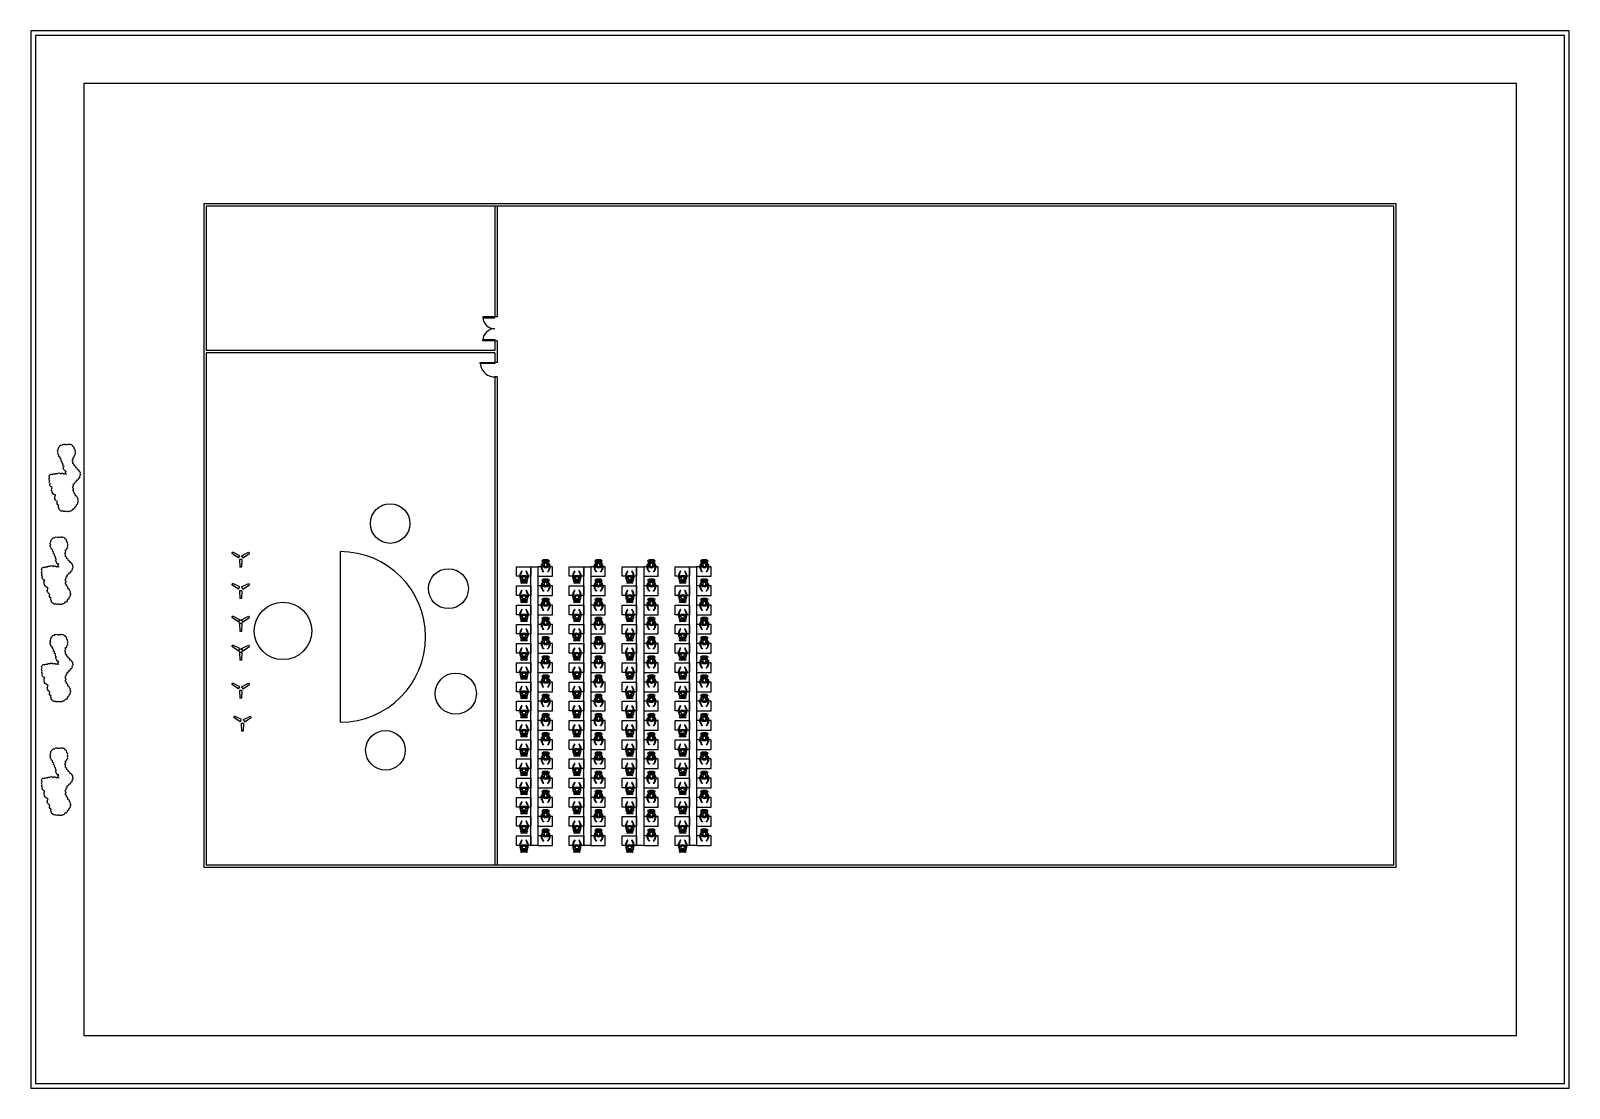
# Model space of a CAD drawing. Header units: feet. Extents: x -3 to 317, y 11 to 231.
import ezdxf

# ---------------------------------------------------------------- set-up
doc = ezdxf.new("R2010")
doc.units = ezdxf.units.FT
doc.header["$MEASUREMENT"] = 0
doc.layers.add('compound wall', color=240, linetype='Continuous')
doc.layers.add('landscape', color=102, linetype='Continuous')

# ---------------------------------------------------------------- blocks, each defined once
blk = doc.blocks.new('*U4')
for p, q in [((-0.8125, 0.25), (-0.8125, -0.25)), ((-0.8125, 0.25), (0.8125, 0.165)), ((-0.8125, 0), (-0.8125, 0)), ((0.8125, 0.165), (0.8125, -0.165)), ((-0.8125, -0.25), (0.8125, -0.165))]:
    blk.add_line(p, q)
blk = doc.blocks.new('*U5')
at = {"color": 0, "linetype": 'ByBlock', "lineweight": -2, "transparency": 16777216}
for p, rotation in [((160.42, 158.04), 120), ((160.42, 155.98), 240)]:
    blk.add_blockref('*U4', p, dxfattribs=dict(at, rotation=rotation))
blk.add_blockref('*U4', (162.2, 157.01), dxfattribs=at)
blk = doc.blocks.new('*U6')
for p, q in [((-0.8125, 0.25), (-0.8125, -0.25)), ((-0.8125, 0.25), (0.8125, 0.165)), ((-0.8125, 0), (-0.8125, 0)), ((0.8125, 0.165), (0.8125, -0.165)), ((-0.8125, -0.25), (0.8125, -0.165))]:
    blk.add_line(p, q)
blk = doc.blocks.new('*U8')
at = {"color": 0, "linetype": 'ByBlock', "lineweight": -2, "transparency": 16777216}
for p, rotation in [((160.42, 158.04), 120), ((160.42, 155.98), 240)]:
    blk.add_blockref('*U6', p, dxfattribs=dict(at, rotation=rotation))
blk.add_blockref('*U6', (162.2, 157.01), dxfattribs=at)
blk = doc.blocks.new('*U9')
for p, q in [((-0.8125, 0.25), (-0.8125, -0.25)), ((-0.8125, 0.25), (0.8125, 0.165)), ((-0.8125, 0), (-0.8125, 0)), ((0.8125, 0.165), (0.8125, -0.165)), ((-0.8125, -0.25), (0.8125, -0.165))]:
    blk.add_line(p, q)
blk = doc.blocks.new('*U11')
at = {"color": 0, "linetype": 'ByBlock', "lineweight": -2, "transparency": 16777216}
for p, rotation in [((160.42, 158.04), 120), ((160.42, 155.98), 240)]:
    blk.add_blockref('*U9', p, dxfattribs=dict(at, rotation=rotation))
blk.add_blockref('*U9', (162.2, 157.01), dxfattribs=at)
blk = doc.blocks.new('*U12')
for p, q in [((-0.8125, 0.25), (-0.8125, -0.25)), ((-0.8125, 0.25), (0.8125, 0.165)), ((-0.8125, 0), (-0.8125, 0)), ((0.8125, 0.165), (0.8125, -0.165)), ((-0.8125, -0.25), (0.8125, -0.165))]:
    blk.add_line(p, q)
blk = doc.blocks.new('*U14')
at = {"color": 0, "linetype": 'ByBlock', "lineweight": -2, "transparency": 16777216}
for p, rotation in [((160.42, 158.04), 120), ((160.42, 155.98), 240)]:
    blk.add_blockref('*U12', p, dxfattribs=dict(at, rotation=rotation))
blk.add_blockref('*U12', (162.2, 157.01), dxfattribs=at)
blk = doc.blocks.new('*U15')
for p, q in [((-0.8125, 0.25), (-0.8125, -0.25)), ((-0.8125, 0.25), (0.8125, 0.165)), ((-0.8125, 0), (-0.8125, 0)), ((0.8125, 0.165), (0.8125, -0.165)), ((-0.8125, -0.25), (0.8125, -0.165))]:
    blk.add_line(p, q)
blk = doc.blocks.new('*U17')
at = {"color": 0, "linetype": 'ByBlock', "lineweight": -2, "transparency": 16777216}
for p, rotation in [((160.42, 158.04), 120), ((160.42, 155.98), 240)]:
    blk.add_blockref('*U15', p, dxfattribs=dict(at, rotation=rotation))
blk.add_blockref('*U15', (162.2, 157.01), dxfattribs=at)
blk = doc.blocks.new('*U18')
for p, q in [((-0.8125, 0.25), (-0.8125, -0.25)), ((-0.8125, 0.25), (0.8125, 0.165)), ((-0.8125, 0), (-0.8125, 0)), ((0.8125, 0.165), (0.8125, -0.165)), ((-0.8125, -0.25), (0.8125, -0.165))]:
    blk.add_line(p, q)
blk = doc.blocks.new('*U20')
at = {"color": 0, "linetype": 'ByBlock', "lineweight": -2, "transparency": 16777216}
for p, rotation in [((160.42, 158.04), 120), ((160.42, 155.98), 240)]:
    blk.add_blockref('*U18', p, dxfattribs=dict(at, rotation=rotation))
blk.add_blockref('*U18', (162.2, 157.01), dxfattribs=at)
blk = doc.blocks.new('*U21')
blk.add_lwpolyline([(-1.5, 1.71), (1.5, 1.71), (1.5, -0.29), (-1.5, -0.29)], close=True)
for points in [[(-0.4, -1.27), (0.58, -1.27)], [(0.58, -1.71), (-0.4, -1.71)]]:
    blk.add_lwpolyline(points)
for centre, radius in [((0.09, -0.83), 0.75), ((0.09, -0.83), 0.625), ((0.09, -0.67), 0.331)]:
    blk.add_circle(centre, radius)
for centre, radius, start, end in [((0.31, -0.25), 1.13, 163.5025, 210.4339), ((1.09, -0.43), 1.93, 145.5645, 164.8489), ((0.62, -0.04), 1.23, 147.5948, 187.8661), ((-0.36, 0.65), 0.141, 100.1225, 175.6099), ((-0.46, 0.78), 0.161, 285.8289, 355.2126), ((-0.28, 0.65), 0.146, 104.6803, 152.4812), ((-0.38, 0.8), 0.0892, 253.0189, 334.44), ((-0.33, 0.07), 0.719, 89.0225, 94.344), ((0.56, 0.8), 0.0892, 205.56, 286.9811), ((0.64, 0.78), 0.161, 184.7874, 254.1711), ((0.51, 0.07), 0.719, 85.656, 90.9775), ((0.46, 0.65), 0.146, 27.5188, 75.3197), ((0.54, 0.65), 0.141, 4.3901, 79.8775), ((-0.44, -0.04), 1.23, 352.1339, 32.4052), ((-0.91, -0.43), 1.93, 15.1511, 34.4355), ((-0.13, -0.25), 1.13, 329.5661, 16.4975), ((-0.4, -1.49), 0.22, 90, 270), ((-0.94, -0.48), 0.441, 332.3675, 38.9916), ((0.58, -1.49), 0.22, 270, 90), ((1.12, -0.48), 0.441, 141.0084, 207.6325)]:
    blk.add_arc(centre, radius, start, end)
blk.add_ellipse((0.09, -0.82), major_axis=(0.75, 0), ratio=0.333333, start_param=2.015544, end_param=7.409234)
blk = doc.blocks.new('*U22')
at = {"color": 0, "linetype": 'ByBlock', "lineweight": -2, "transparency": 16777216}
for p in [(0, 56), (0, 52), (0, 48), (0, 44), (0, 40), (0, 36), (0, 32), (0, 28), (0, 24), (0, 20), (0, 16), (0, 12), (0, 8), (0, 4), (0, 0)]:
    blk.add_blockref('*U21', p, dxfattribs=at)
blk = doc.blocks.new('*U23')
blk.add_lwpolyline([(-1.5, 1.71), (1.5, 1.71), (1.5, -0.29), (-1.5, -0.29)], close=True)
for points in [[(-0.4, -1.27), (0.58, -1.27)], [(0.58, -1.71), (-0.4, -1.71)]]:
    blk.add_lwpolyline(points)
for centre, radius in [((0.09, -0.83), 0.75), ((0.09, -0.83), 0.625), ((0.09, -0.67), 0.331)]:
    blk.add_circle(centre, radius)
for centre, radius, start, end in [((0.31, -0.25), 1.13, 163.5025, 210.4339), ((1.09, -0.43), 1.93, 145.5645, 164.8489), ((0.62, -0.04), 1.23, 147.5948, 187.8661), ((-0.36, 0.65), 0.141, 100.1225, 175.6099), ((-0.46, 0.78), 0.161, 285.8289, 355.2126), ((-0.28, 0.65), 0.146, 104.6803, 152.4812), ((-0.38, 0.8), 0.0892, 253.0189, 334.44), ((-0.33, 0.07), 0.719, 89.0225, 94.344), ((0.56, 0.8), 0.0892, 205.56, 286.9811), ((0.64, 0.78), 0.161, 184.7874, 254.1711), ((0.51, 0.07), 0.719, 85.656, 90.9775), ((0.46, 0.65), 0.146, 27.5188, 75.3197), ((0.54, 0.65), 0.141, 4.3901, 79.8775), ((-0.44, -0.04), 1.23, 352.1339, 32.4052), ((-0.91, -0.43), 1.93, 15.1511, 34.4355), ((-0.13, -0.25), 1.13, 329.5661, 16.4975), ((-0.4, -1.49), 0.22, 90, 270), ((-0.94, -0.48), 0.441, 332.3675, 38.9916), ((0.58, -1.49), 0.22, 270, 90), ((1.12, -0.48), 0.441, 141.0084, 207.6325)]:
    blk.add_arc(centre, radius, start, end)
blk.add_ellipse((0.09, -0.82), major_axis=(0.75, 0), ratio=0.333333, start_param=2.015544, end_param=7.409234)
blk = doc.blocks.new('*U25')
at = {"color": 0, "linetype": 'ByBlock', "lineweight": -2, "transparency": 16777216}
for p in [(0, 56), (0, 52), (0, 48), (0, 44), (0, 40), (0, 36), (0, 32), (0, 28), (0, 24), (0, 20), (0, 16), (0, 12), (0, 8), (0, 4), (0, 0)]:
    blk.add_blockref('*U23', p, dxfattribs=at)
blk = doc.blocks.new('*U26')
blk.add_lwpolyline([(-1.5, 1.71), (1.5, 1.71), (1.5, -0.29), (-1.5, -0.29)], close=True)
for points in [[(-0.4, -1.27), (0.58, -1.27)], [(0.58, -1.71), (-0.4, -1.71)]]:
    blk.add_lwpolyline(points)
for centre, radius in [((0.09, -0.83), 0.75), ((0.09, -0.83), 0.625), ((0.09, -0.67), 0.331)]:
    blk.add_circle(centre, radius)
for centre, radius, start, end in [((0.31, -0.25), 1.13, 163.5025, 210.4339), ((1.09, -0.43), 1.93, 145.5645, 164.8489), ((0.62, -0.04), 1.23, 147.5948, 187.8661), ((-0.36, 0.65), 0.141, 100.1225, 175.6099), ((-0.46, 0.78), 0.161, 285.8289, 355.2126), ((-0.28, 0.65), 0.146, 104.6803, 152.4812), ((-0.38, 0.8), 0.0892, 253.0189, 334.44), ((-0.33, 0.07), 0.719, 89.0225, 94.344), ((0.56, 0.8), 0.0892, 205.56, 286.9811), ((0.64, 0.78), 0.161, 184.7874, 254.1711), ((0.51, 0.07), 0.719, 85.656, 90.9775), ((0.46, 0.65), 0.146, 27.5188, 75.3197), ((0.54, 0.65), 0.141, 4.3901, 79.8775), ((-0.44, -0.04), 1.23, 352.1339, 32.4052), ((-0.91, -0.43), 1.93, 15.1511, 34.4355), ((-0.13, -0.25), 1.13, 329.5661, 16.4975), ((-0.4, -1.49), 0.22, 90, 270), ((-0.94, -0.48), 0.441, 332.3675, 38.9916), ((0.58, -1.49), 0.22, 270, 90), ((1.12, -0.48), 0.441, 141.0084, 207.6325)]:
    blk.add_arc(centre, radius, start, end)
blk.add_ellipse((0.09, -0.82), major_axis=(0.75, 0), ratio=0.333333, start_param=2.015544, end_param=7.409234)
blk = doc.blocks.new('*U28')
at = {"color": 0, "linetype": 'ByBlock', "lineweight": -2, "transparency": 16777216}
for p in [(0, 56), (0, 52), (0, 48), (0, 44), (0, 40), (0, 36), (0, 32), (0, 28), (0, 24), (0, 20), (0, 16), (0, 12), (0, 8), (0, 4), (0, 0)]:
    blk.add_blockref('*U26', p, dxfattribs=at)
blk = doc.blocks.new('*U29')
blk.add_lwpolyline([(-1.5, 1.71), (1.5, 1.71), (1.5, -0.29), (-1.5, -0.29)], close=True)
for points in [[(-0.4, -1.27), (0.58, -1.27)], [(0.58, -1.71), (-0.4, -1.71)]]:
    blk.add_lwpolyline(points)
for centre, radius in [((0.09, -0.83), 0.75), ((0.09, -0.83), 0.625), ((0.09, -0.67), 0.331)]:
    blk.add_circle(centre, radius)
for centre, radius, start, end in [((0.31, -0.25), 1.13, 163.5025, 210.4339), ((1.09, -0.43), 1.93, 145.5645, 164.8489), ((0.62, -0.04), 1.23, 147.5948, 187.8661), ((-0.36, 0.65), 0.141, 100.1225, 175.6099), ((-0.46, 0.78), 0.161, 285.8289, 355.2126), ((-0.28, 0.65), 0.146, 104.6803, 152.4812), ((-0.38, 0.8), 0.0892, 253.0189, 334.44), ((-0.33, 0.07), 0.719, 89.0225, 94.344), ((0.56, 0.8), 0.0892, 205.56, 286.9811), ((0.64, 0.78), 0.161, 184.7874, 254.1711), ((0.51, 0.07), 0.719, 85.656, 90.9775), ((0.46, 0.65), 0.146, 27.5188, 75.3197), ((0.54, 0.65), 0.141, 4.3901, 79.8775), ((-0.44, -0.04), 1.23, 352.1339, 32.4052), ((-0.91, -0.43), 1.93, 15.1511, 34.4355), ((-0.13, -0.25), 1.13, 329.5661, 16.4975), ((-0.4, -1.49), 0.22, 90, 270), ((-0.94, -0.48), 0.441, 332.3675, 38.9916), ((0.58, -1.49), 0.22, 270, 90), ((1.12, -0.48), 0.441, 141.0084, 207.6325)]:
    blk.add_arc(centre, radius, start, end)
blk.add_ellipse((0.09, -0.82), major_axis=(0.75, 0), ratio=0.333333, start_param=2.015544, end_param=7.409234)
blk = doc.blocks.new('*U30')
at = {"color": 0, "linetype": 'ByBlock', "lineweight": -2, "transparency": 16777216}
for p in [(0, 56), (0, 52), (0, 48), (0, 44), (0, 40), (0, 36), (0, 32), (0, 28), (0, 24), (0, 20), (0, 16), (0, 12), (0, 8), (0, 4), (0, 0)]:
    blk.add_blockref('*U29', p, dxfattribs=at)
blk = doc.blocks.new('*U31')
blk.add_lwpolyline([(-1.5, 1.71), (1.5, 1.71), (1.5, -0.29), (-1.5, -0.29)], close=True)
for points in [[(-0.4, -1.27), (0.58, -1.27)], [(0.58, -1.71), (-0.4, -1.71)]]:
    blk.add_lwpolyline(points)
for centre, radius in [((0.09, -0.83), 0.75), ((0.09, -0.83), 0.625), ((0.09, -0.67), 0.331)]:
    blk.add_circle(centre, radius)
for centre, radius, start, end in [((0.31, -0.25), 1.13, 163.5025, 210.4339), ((1.09, -0.43), 1.93, 145.5645, 164.8489), ((0.62, -0.04), 1.23, 147.5948, 187.8661), ((-0.36, 0.65), 0.141, 100.1225, 175.6099), ((-0.46, 0.78), 0.161, 285.8289, 355.2126), ((-0.28, 0.65), 0.146, 104.6803, 152.4812), ((-0.38, 0.8), 0.0892, 253.0189, 334.44), ((-0.33, 0.07), 0.719, 89.0225, 94.344), ((0.56, 0.8), 0.0892, 205.56, 286.9811), ((0.64, 0.78), 0.161, 184.7874, 254.1711), ((0.51, 0.07), 0.719, 85.656, 90.9775), ((0.46, 0.65), 0.146, 27.5188, 75.3197), ((0.54, 0.65), 0.141, 4.3901, 79.8775), ((-0.44, -0.04), 1.23, 352.1339, 32.4052), ((-0.91, -0.43), 1.93, 15.1511, 34.4355), ((-0.13, -0.25), 1.13, 329.5661, 16.4975), ((-0.4, -1.49), 0.22, 90, 270), ((-0.94, -0.48), 0.441, 332.3675, 38.9916), ((0.58, -1.49), 0.22, 270, 90), ((1.12, -0.48), 0.441, 141.0084, 207.6325)]:
    blk.add_arc(centre, radius, start, end)
blk.add_ellipse((0.09, -0.82), major_axis=(0.75, 0), ratio=0.333333, start_param=2.015544, end_param=7.409234)
blk = doc.blocks.new('*U33')
at = {"color": 0, "linetype": 'ByBlock', "lineweight": -2, "transparency": 16777216}
for p in [(0, 56), (0, 52), (0, 48), (0, 44), (0, 40), (0, 36), (0, 32), (0, 28), (0, 24), (0, 20), (0, 16), (0, 12), (0, 8), (0, 4), (0, 0)]:
    blk.add_blockref('*U31', p, dxfattribs=at)
blk = doc.blocks.new('*U34')
blk.add_lwpolyline([(-1.5, 1.71), (1.5, 1.71), (1.5, -0.29), (-1.5, -0.29)], close=True)
for points in [[(-0.4, -1.27), (0.58, -1.27)], [(0.58, -1.71), (-0.4, -1.71)]]:
    blk.add_lwpolyline(points)
for centre, radius in [((0.09, -0.83), 0.75), ((0.09, -0.83), 0.625), ((0.09, -0.67), 0.331)]:
    blk.add_circle(centre, radius)
for centre, radius, start, end in [((0.31, -0.25), 1.13, 163.5025, 210.4339), ((1.09, -0.43), 1.93, 145.5645, 164.8489), ((0.62, -0.04), 1.23, 147.5948, 187.8661), ((-0.36, 0.65), 0.141, 100.1225, 175.6099), ((-0.46, 0.78), 0.161, 285.8289, 355.2126), ((-0.28, 0.65), 0.146, 104.6803, 152.4812), ((-0.38, 0.8), 0.0892, 253.0189, 334.44), ((-0.33, 0.07), 0.719, 89.0225, 94.344), ((0.56, 0.8), 0.0892, 205.56, 286.9811), ((0.64, 0.78), 0.161, 184.7874, 254.1711), ((0.51, 0.07), 0.719, 85.656, 90.9775), ((0.46, 0.65), 0.146, 27.5188, 75.3197), ((0.54, 0.65), 0.141, 4.3901, 79.8775), ((-0.44, -0.04), 1.23, 352.1339, 32.4052), ((-0.91, -0.43), 1.93, 15.1511, 34.4355), ((-0.13, -0.25), 1.13, 329.5661, 16.4975), ((-0.4, -1.49), 0.22, 90, 270), ((-0.94, -0.48), 0.441, 332.3675, 38.9916), ((0.58, -1.49), 0.22, 270, 90), ((1.12, -0.48), 0.441, 141.0084, 207.6325)]:
    blk.add_arc(centre, radius, start, end)
blk.add_ellipse((0.09, -0.82), major_axis=(0.75, 0), ratio=0.333333, start_param=2.015544, end_param=7.409234)
blk = doc.blocks.new('*U35')
at = {"color": 0, "linetype": 'ByBlock', "lineweight": -2, "transparency": 16777216}
for p in [(0, 56), (0, 52), (0, 48), (0, 44), (0, 40), (0, 36), (0, 32), (0, 28), (0, 24), (0, 20), (0, 16), (0, 12), (0, 8), (0, 4), (0, 0)]:
    blk.add_blockref('*U34', p, dxfattribs=at)
blk = doc.blocks.new('*U41')
blk.add_lwpolyline([(-1.5, 1.71), (1.5, 1.71), (1.5, -0.29), (-1.5, -0.29)], close=True)
for points in [[(-0.4, -1.27), (0.58, -1.27)], [(0.58, -1.71), (-0.4, -1.71)]]:
    blk.add_lwpolyline(points)
for centre, radius in [((0.09, -0.83), 0.75), ((0.09, -0.83), 0.625), ((0.09, -0.67), 0.331)]:
    blk.add_circle(centre, radius)
for centre, radius, start, end in [((0.31, -0.25), 1.13, 163.5025, 210.4339), ((1.09, -0.43), 1.93, 145.5645, 164.8489), ((0.62, -0.04), 1.23, 147.5948, 187.8661), ((-0.36, 0.65), 0.141, 100.1225, 175.6099), ((-0.46, 0.78), 0.161, 285.8289, 355.2126), ((-0.28, 0.65), 0.146, 104.6803, 152.4812), ((-0.38, 0.8), 0.0892, 253.0189, 334.44), ((-0.33, 0.07), 0.719, 89.0225, 94.344), ((0.56, 0.8), 0.0892, 205.56, 286.9811), ((0.64, 0.78), 0.161, 184.7874, 254.1711), ((0.51, 0.07), 0.719, 85.656, 90.9775), ((0.46, 0.65), 0.146, 27.5188, 75.3197), ((0.54, 0.65), 0.141, 4.3901, 79.8775), ((-0.44, -0.04), 1.23, 352.1339, 32.4052), ((-0.91, -0.43), 1.93, 15.1511, 34.4355), ((-0.13, -0.25), 1.13, 329.5661, 16.4975), ((-0.4, -1.49), 0.22, 90, 270), ((-0.94, -0.48), 0.441, 332.3675, 38.9916), ((0.58, -1.49), 0.22, 270, 90), ((1.12, -0.48), 0.441, 141.0084, 207.6325)]:
    blk.add_arc(centre, radius, start, end)
blk.add_ellipse((0.09, -0.82), major_axis=(0.75, 0), ratio=0.333333, start_param=2.015544, end_param=7.409234)
blk = doc.blocks.new('*U43')
at = {"color": 0, "linetype": 'ByBlock', "lineweight": -2, "transparency": 16777216}
for p in [(0, 56), (0, 52), (0, 48), (0, 44), (0, 40), (0, 36), (0, 32), (0, 28), (0, 24), (0, 20), (0, 16), (0, 12), (0, 8), (0, 4), (0, 0)]:
    blk.add_blockref('*U41', p, dxfattribs=at)
blk = doc.blocks.new('*U44')
blk.add_lwpolyline([(-1.5, 1.71), (1.5, 1.71), (1.5, -0.29), (-1.5, -0.29)], close=True)
for points in [[(-0.4, -1.27), (0.58, -1.27)], [(0.58, -1.71), (-0.4, -1.71)]]:
    blk.add_lwpolyline(points)
for centre, radius in [((0.09, -0.83), 0.75), ((0.09, -0.83), 0.625), ((0.09, -0.67), 0.331)]:
    blk.add_circle(centre, radius)
for centre, radius, start, end in [((0.31, -0.25), 1.13, 163.5025, 210.4339), ((1.09, -0.43), 1.93, 145.5645, 164.8489), ((0.62, -0.04), 1.23, 147.5948, 187.8661), ((-0.36, 0.65), 0.141, 100.1225, 175.6099), ((-0.46, 0.78), 0.161, 285.8289, 355.2126), ((-0.28, 0.65), 0.146, 104.6803, 152.4812), ((-0.38, 0.8), 0.0892, 253.0189, 334.44), ((-0.33, 0.07), 0.719, 89.0225, 94.344), ((0.56, 0.8), 0.0892, 205.56, 286.9811), ((0.64, 0.78), 0.161, 184.7874, 254.1711), ((0.51, 0.07), 0.719, 85.656, 90.9775), ((0.46, 0.65), 0.146, 27.5188, 75.3197), ((0.54, 0.65), 0.141, 4.3901, 79.8775), ((-0.44, -0.04), 1.23, 352.1339, 32.4052), ((-0.91, -0.43), 1.93, 15.1511, 34.4355), ((-0.13, -0.25), 1.13, 329.5661, 16.4975), ((-0.4, -1.49), 0.22, 90, 270), ((-0.94, -0.48), 0.441, 332.3675, 38.9916), ((0.58, -1.49), 0.22, 270, 90), ((1.12, -0.48), 0.441, 141.0084, 207.6325)]:
    blk.add_arc(centre, radius, start, end)
blk.add_ellipse((0.09, -0.82), major_axis=(0.75, 0), ratio=0.333333, start_param=2.015544, end_param=7.409234)
blk = doc.blocks.new('*U45')
at = {"color": 0, "linetype": 'ByBlock', "lineweight": -2, "transparency": 16777216}
for p in [(0, 56), (0, 52), (0, 48), (0, 44), (0, 40), (0, 36), (0, 32), (0, 28), (0, 24), (0, 20), (0, 16), (0, 12), (0, 8), (0, 4), (0, 0)]:
    blk.add_blockref('*U44', p, dxfattribs=at)

msp = doc.modelspace()

# ---------------------------------------------------------------- linework, layer by layer
for p, q in [((280.47, 194.51), (33.47, 194.51)), ((33.47, 194.51), (33.47, 164.51)), ((93.47, 194.51), (93.47, 171.51)), ((93.97, 194.51), (93.97, 171.51)), ((280.47, 57.51), (280.47, 194.51)), ((93.97, 171.51), (93.47, 171.51)), ((93.97, 166.51), (93.47, 166.51)), ((93.47, 166.51), (93.47, 164.51)), ((93.97, 166.51), (93.97, 162.01)), ((93.47, 164.51), (33.47, 164.51)), ((93.47, 164.01), (33.47, 164.01)), ((33.47, 164.01), (33.47, 57.51)), ((93.47, 164.01), (93.47, 162.01)), ((93.97, 162.01), (93.47, 162.01)), ((93.97, 159.01), (93.47, 159.01)), ((93.47, 159.01), (93.47, 57.51)), ((93.97, 159.01), (93.97, 57.51)), ((61.34, 122.65), (61.34, 87.16)), ((33.47, 57.51), (280.47, 57.51))]:
    msp.add_line(p, q)
for points in [[(32.97, 57.01), (280.97, 57.01), (280.97, 195.01), (32.97, 195.01)], [(93.47, 171.27), (93.47, 171.52), (90.97, 171.52), (90.97, 171.27)], [(93.47, 166.76), (93.47, 166.51), (90.97, 166.51), (90.97, 166.76)], [(93.47, 162.01), (93.47, 161.76), (90.47, 161.76), (90.47, 162.01)], [(100.97, 119.51), (102.47, 119.51), (102.47, 61.51), (100.97, 61.51)], [(111.97, 119.51), (113.47, 119.51), (113.47, 61.51), (111.97, 61.51)], [(122.97, 119.51), (124.47, 119.51), (124.47, 61.51), (122.97, 61.51)], [(133.97, 119.51), (135.47, 119.51), (135.47, 61.51), (133.97, 61.51)]]:
    msp.add_lwpolyline(points, close=True)
for centre, radius in [((71.72, 128.49), 4.12), ((83.84, 114.95), 4.15), ((49.43, 106.16), 5.98), ((40.62, 108.05), 0.375), ((40.62, 102.05), 0.375), ((85.37, 93.1), 4.29), ((70.74, 81.31), 4.12)]:
    msp.add_circle(centre, radius)
for centre, radius, start, end in [((93.47, 171.52), 2.5, 183.5209, 270), ((93.47, 166.51), 2.5, 90, 176.4791), ((93.47, 166.51), 2.5, 266.4791, 270), ((93.47, 162.01), 3.01, 184.7636, 274.7636), ((61.34, 104.9), 17.75, 270, 90)]:
    msp.add_arc(centre, radius, start, end)
at = {"layer": 'compound wall'}
for points in [[(-3.03, 11.01), (316.97, 11.01), (316.97, 231.01), (-3.03, 231.01)], [(-2.03, 12.01), (315.97, 12.01), (315.97, 230.01), (-2.03, 230.01)], [(7.97, 22.01), (305.97, 22.01), (305.97, 220.01), (7.97, 220.01)]]:
    msp.add_lwpolyline(points, close=True, dxfattribs=at)
at = {"layer": 'landscape'}
for points in [[(2.53, 133.07, -0.520567), (2.17, 134.41, -0.520567), (2.17, 134.41, -0.520567), (1.45, 136.02, -0.520567), (1.45, 136.02, -0.520567), (0.98, 136.85, -0.520567), (0.98, 136.85, -0.520567), (0.93, 137.36, -0.520567), (0.93, 137.36, -0.520567), (0.93, 137.98, -0.520567), (0.93, 137.98, -0.520567), (0.93, 138.55, -0.520567), (0.93, 138.55, -0.520567), (1.45, 138.66, -0.520567), (1.45, 138.66, -0.520567), (1.97, 138.71, -0.520567), (1.97, 138.71, -0.520567), (2.48, 138.86, -0.520567), (2.48, 138.86, -0.520567), (3.16, 138.86, -0.520567), (3.16, 138.86, -0.520567), (3.83, 138.76, -0.520567), (3.83, 138.76, -0.520567), (4.4, 138.71, -0.520567), (4.4, 138.71, -0.520567), (4.35, 139.38, -0.520567), (4.35, 139.38, -0.520567), (3.93, 139.69, -0.520567), (3.93, 139.69, -0.520567), (3.88, 140.36, -0.520567), (3.88, 140.36, -0.520567), (3.73, 140.88, -0.520567), (3.73, 140.88, -0.520567), (3.52, 141.35, -0.520567), (3.52, 141.35, -0.520567), (3.31, 141.86, -0.520567), (3.31, 141.86, -0.520567), (3.1, 142.33, -0.520567), (3.1, 142.33, -0.520567), (2.79, 142.74, -0.520567), (2.79, 142.74, -0.520567), (2.69, 143.36, -0.520567), (2.69, 143.36, -0.520567), (2.74, 143.98, -0.520567), (2.74, 143.98, -0.520567), (2.95, 144.45, -0.520567), (2.95, 144.45, -0.520567), (3.47, 144.81, -0.520567), (3.47, 144.81, -0.520567), (4.19, 144.86, -0.520567), (4.19, 144.86, -0.520567), (4.71, 144.86, -0.520567), (4.71, 144.86, -0.520567), (5.23, 144.91, -0.520567), (5.23, 144.91, -0.520567), (5.64, 144.6, -0.520567), (5.64, 144.6, -0.520567), (5.9, 144.09, -0.520567), (5.9, 144.09, -0.520567), (6.11, 143.62, -0.520567), (6.11, 143.62, -0.520567), (6.11, 143.1, -0.520567), (6.11, 143.1, -0.520567), (5.95, 142.59, -0.520567), (5.95, 142.59, -0.520567), (5.64, 142.17, -0.520567), (5.64, 142.17, -0.520567), (5.54, 141.6, -0.520567), (5.54, 141.6, -0.520567), (5.59, 141.04, -0.520567), (5.59, 141.04, -0.520567), (5.9, 140.57, -0.520567), (5.9, 140.57, -0.520567), (6.26, 140.16, -0.520567), (6.26, 140.16, -0.520567), (6.62, 139.74, -0.520567), (6.62, 139.74, -0.520567), (6.99, 139.38, -0.520567), (6.99, 139.38, -0.520567), (7.19, 138.91, -0.520567), (7.19, 138.91, -0.520567), (7.09, 138.35, -0.520567), (7.09, 138.35, -0.520567), (6.83, 137.83, -0.520567), (6.83, 137.83, -0.520567), (6.42, 137.47, -0.520567), (6.42, 137.47, -0.520567), (6.06, 137.05, -0.520567), (6.06, 137.05, -0.520567), (5.74, 136.59, -0.520567), (5.74, 136.59, -0.520567), (5.59, 136.07, -0.520567), (5.59, 136.07, -0.520567), (5.64, 135.35, -0.520567), (5.64, 135.35, -0.520567), (5.85, 134.88, -0.520567), (5.85, 134.88, -0.520567), (6.16, 134.31, -0.520567), (6.16, 134.31, -0.520567), (6.52, 133.9, -0.520567), (6.52, 133.9, -0.520567), (6.68, 133.38, -0.520567), (6.68, 133.38, -0.520567), (6.68, 132.86, -0.520567), (6.68, 132.86, -0.520567), (6.42, 132.4, -0.520567), (6.42, 132.4, -0.520567), (6.11, 131.93, -0.520567), (6.11, 131.93, -0.520567), (5.59, 131.41, -0.520567), (5.59, 131.41, -0.520567), (5.17, 131.1, -0.520567), (5.17, 131.1, -0.520567), (4.66, 131.05, -0.520567), (4.66, 131.05, -0.520567), (4.14, 131.1, -0.520567), (4.14, 131.1, -0.520567), (3.62, 131.1, -0.520567), (3.62, 131.1, -0.520567), (3.1, 131.26, -0.520567), (3.1, 131.26, -0.520567), (2.85, 131.73, -0.520567), (2.85, 131.73, -0.520567), (2.79, 132.24, -0.520567), (2.79, 132.24, -0.520567)], [(0.96, 113.77, -0.520567), (0.6, 115.11, -0.520567), (0.6, 115.11, -0.520567), (-0.12, 116.72, -0.520567), (-0.12, 116.72, -0.520567), (-0.59, 117.54, -0.520567), (-0.59, 117.54, -0.520567), (-0.64, 118.06, -0.520567), (-0.64, 118.06, -0.520567), (-0.64, 118.68, -0.520567), (-0.64, 118.68, -0.520567), (-0.64, 119.25, -0.520567), (-0.64, 119.25, -0.520567), (-0.12, 119.35, -0.520567), (-0.12, 119.35, -0.520567), (0.39, 119.41, -0.520567), (0.39, 119.41, -0.520567), (0.91, 119.56, -0.520567), (0.91, 119.56, -0.520567), (1.58, 119.56, -0.520567), (1.58, 119.56, -0.520567), (2.26, 119.46, -0.520567), (2.26, 119.46, -0.520567), (2.83, 119.41, -0.520567), (2.83, 119.41, -0.520567), (2.78, 120.08, -0.520567), (2.78, 120.08, -0.520567), (2.36, 120.39, -0.520567), (2.36, 120.39, -0.520567), (2.31, 121.06, -0.520567), (2.31, 121.06, -0.520567), (2.15, 121.58, -0.520567), (2.15, 121.58, -0.520567), (1.95, 122.04, -0.520567), (1.95, 122.04, -0.520567), (1.74, 122.56, -0.520567), (1.74, 122.56, -0.520567), (1.53, 123.03, -0.520567), (1.53, 123.03, -0.520567), (1.22, 123.44, -0.520567), (1.22, 123.44, -0.520567), (1.12, 124.06, -0.520567), (1.12, 124.06, -0.520567), (1.17, 124.68, -0.520567), (1.17, 124.68, -0.520567), (1.38, 125.15, -0.520567), (1.38, 125.15, -0.520567), (1.9, 125.51, -0.520567), (1.9, 125.51, -0.520567), (2.62, 125.56, -0.520567), (2.62, 125.56, -0.520567), (3.14, 125.56, -0.520567), (3.14, 125.56, -0.520567), (3.66, 125.61, -0.520567), (3.66, 125.61, -0.520567), (4.07, 125.3, -0.520567), (4.07, 125.3, -0.520567), (4.33, 124.78, -0.520567), (4.33, 124.78, -0.520567), (4.54, 124.32, -0.520567), (4.54, 124.32, -0.520567), (4.54, 123.8, -0.520567), (4.54, 123.8, -0.520567), (4.38, 123.28, -0.520567), (4.38, 123.28, -0.520567), (4.07, 122.87, -0.520567), (4.07, 122.87, -0.520567), (3.97, 122.3, -0.520567), (3.97, 122.3, -0.520567), (4.02, 121.73, -0.520567), (4.02, 121.73, -0.520567), (4.33, 121.27, -0.520567), (4.33, 121.27, -0.520567), (4.69, 120.85, -0.520567), (4.69, 120.85, -0.520567), (5.05, 120.44, -0.520567), (5.05, 120.44, -0.520567), (5.42, 120.08, -0.520567), (5.42, 120.08, -0.520567), (5.62, 119.61, -0.520567), (5.62, 119.61, -0.520567), (5.52, 119.04, -0.520567), (5.52, 119.04, -0.520567), (5.26, 118.53, -0.520567), (5.26, 118.53, -0.520567), (4.85, 118.16, -0.520567), (4.85, 118.16, -0.520567), (4.48, 117.75, -0.520567), (4.48, 117.75, -0.520567), (4.17, 117.28, -0.520567), (4.17, 117.28, -0.520567), (4.02, 116.77, -0.520567), (4.02, 116.77, -0.520567), (4.07, 116.04, -0.520567), (4.07, 116.04, -0.520567), (4.28, 115.58, -0.520567), (4.28, 115.58, -0.520567), (4.59, 115.01, -0.520567), (4.59, 115.01, -0.520567), (4.95, 114.6, -0.520567), (4.95, 114.6, -0.520567), (5.1, 114.08, -0.520567), (5.1, 114.08, -0.520567), (5.1, 113.56, -0.520567), (5.1, 113.56, -0.520567), (4.85, 113.1, -0.520567), (4.85, 113.1, -0.520567), (4.54, 112.63, -0.520567), (4.54, 112.63, -0.520567), (4.02, 112.11, -0.520567), (4.02, 112.11, -0.520567), (3.6, 111.8, -0.520567), (3.6, 111.8, -0.520567), (3.09, 111.75, -0.520567), (3.09, 111.75, -0.520567), (2.57, 111.8, -0.520567), (2.57, 111.8, -0.520567), (2.05, 111.8, -0.520567), (2.05, 111.8, -0.520567), (1.53, 111.96, -0.520567), (1.53, 111.96, -0.520567), (1.27, 112.42, -0.520567), (1.27, 112.42, -0.520567), (1.22, 112.94, -0.520567), (1.22, 112.94, -0.520567)], [(0.96, 93.49, -0.520567), (0.6, 94.84, -0.520567), (0.6, 94.84, -0.520567), (-0.12, 96.44, -0.520567), (-0.12, 96.44, -0.520567), (-0.59, 97.27, -0.520567), (-0.59, 97.27, -0.520567), (-0.64, 97.78, -0.520567), (-0.64, 97.78, -0.520567), (-0.64, 98.41, -0.520567), (-0.64, 98.41, -0.520567), (-0.64, 98.97, -0.520567), (-0.64, 98.97, -0.520567), (-0.12, 99.08, -0.520567), (-0.12, 99.08, -0.520567), (0.39, 99.13, -0.520567), (0.39, 99.13, -0.520567), (0.91, 99.28, -0.520567), (0.91, 99.28, -0.520567), (1.58, 99.28, -0.520567), (1.58, 99.28, -0.520567), (2.26, 99.18, -0.520567), (2.26, 99.18, -0.520567), (2.83, 99.13, -0.520567), (2.83, 99.13, -0.520567), (2.78, 99.8, -0.520567), (2.78, 99.8, -0.520567), (2.36, 100.11, -0.520567), (2.36, 100.11, -0.520567), (2.31, 100.78, -0.520567), (2.31, 100.78, -0.520567), (2.15, 101.3, -0.520567), (2.15, 101.3, -0.520567), (1.95, 101.77, -0.520567), (1.95, 101.77, -0.520567), (1.74, 102.28, -0.520567), (1.74, 102.28, -0.520567), (1.53, 102.75, -0.520567), (1.53, 102.75, -0.520567), (1.22, 103.16, -0.520567), (1.22, 103.16, -0.520567), (1.12, 103.78, -0.520567), (1.12, 103.78, -0.520567), (1.17, 104.41, -0.520567), (1.17, 104.41, -0.520567), (1.38, 104.87, -0.520567), (1.38, 104.87, -0.520567), (1.9, 105.23, -0.520567), (1.9, 105.23, -0.520567), (2.62, 105.28, -0.520567), (2.62, 105.28, -0.520567), (3.14, 105.28, -0.520567), (3.14, 105.28, -0.520567), (3.66, 105.34, -0.520567), (3.66, 105.34, -0.520567), (4.07, 105.03, -0.520567), (4.07, 105.03, -0.520567), (4.33, 104.51, -0.520567), (4.33, 104.51, -0.520567), (4.54, 104.04, -0.520567), (4.54, 104.04, -0.520567), (4.54, 103.53, -0.520567), (4.54, 103.53, -0.520567), (4.38, 103.01, -0.520567), (4.38, 103.01, -0.520567), (4.07, 102.6, -0.520567), (4.07, 102.6, -0.520567), (3.97, 102.03, -0.520567), (3.97, 102.03, -0.520567), (4.02, 101.46, -0.520567), (4.02, 101.46, -0.520567), (4.33, 100.99, -0.520567), (4.33, 100.99, -0.520567), (4.69, 100.58, -0.520567), (4.69, 100.58, -0.520567), (5.05, 100.16, -0.520567), (5.05, 100.16, -0.520567), (5.42, 99.8, -0.520567), (5.42, 99.8, -0.520567), (5.62, 99.34, -0.520567), (5.62, 99.34, -0.520567), (5.52, 98.77, -0.520567), (5.52, 98.77, -0.520567), (5.26, 98.25, -0.520567), (5.26, 98.25, -0.520567), (4.85, 97.89, -0.520567), (4.85, 97.89, -0.520567), (4.48, 97.47, -0.520567), (4.48, 97.47, -0.520567), (4.17, 97.01, -0.520567), (4.17, 97.01, -0.520567), (4.02, 96.49, -0.520567), (4.02, 96.49, -0.520567), (4.07, 95.77, -0.520567), (4.07, 95.77, -0.520567), (4.28, 95.3, -0.520567), (4.28, 95.3, -0.520567), (4.59, 94.73, -0.520567), (4.59, 94.73, -0.520567), (4.95, 94.32, -0.520567), (4.95, 94.32, -0.520567), (5.1, 93.8, -0.520567), (5.1, 93.8, -0.520567), (5.1, 93.28, -0.520567), (5.1, 93.28, -0.520567), (4.85, 92.82, -0.520567), (4.85, 92.82, -0.520567), (4.54, 92.35, -0.520567), (4.54, 92.35, -0.520567), (4.02, 91.84, -0.520567), (4.02, 91.84, -0.520567), (3.6, 91.53, -0.520567), (3.6, 91.53, -0.520567), (3.09, 91.47, -0.520567), (3.09, 91.47, -0.520567), (2.57, 91.53, -0.520567), (2.57, 91.53, -0.520567), (2.05, 91.53, -0.520567), (2.05, 91.53, -0.520567), (1.53, 91.68, -0.520567), (1.53, 91.68, -0.520567), (1.27, 92.15, -0.520567), (1.27, 92.15, -0.520567), (1.22, 92.66, -0.520567), (1.22, 92.66, -0.520567)], [(0.96, 69.88, -0.520567), (0.6, 71.23, -0.520567), (0.6, 71.23, -0.520567), (-0.12, 72.83, -0.520567), (-0.12, 72.83, -0.520567), (-0.59, 73.66, -0.520567), (-0.59, 73.66, -0.520567), (-0.64, 74.17, -0.520567), (-0.64, 74.17, -0.520567), (-0.64, 74.79, -0.520567), (-0.64, 74.79, -0.520567), (-0.64, 75.36, -0.520567), (-0.64, 75.36, -0.520567), (-0.12, 75.47, -0.520567), (-0.12, 75.47, -0.520567), (0.39, 75.52, -0.520567), (0.39, 75.52, -0.520567), (0.91, 75.67, -0.520567), (0.91, 75.67, -0.520567), (1.58, 75.67, -0.520567), (1.58, 75.67, -0.520567), (2.26, 75.57, -0.520567), (2.26, 75.57, -0.520567), (2.83, 75.52, -0.520567), (2.83, 75.52, -0.520567), (2.78, 76.19, -0.520567), (2.78, 76.19, -0.520567), (2.36, 76.5, -0.520567), (2.36, 76.5, -0.520567), (2.31, 77.17, -0.520567), (2.31, 77.17, -0.520567), (2.15, 77.69, -0.520567), (2.15, 77.69, -0.520567), (1.95, 78.16, -0.520567), (1.95, 78.16, -0.520567), (1.74, 78.67, -0.520567), (1.74, 78.67, -0.520567), (1.53, 79.14, -0.520567), (1.53, 79.14, -0.520567), (1.22, 79.55, -0.520567), (1.22, 79.55, -0.520567), (1.12, 80.17, -0.520567), (1.12, 80.17, -0.520567), (1.17, 80.79, -0.520567), (1.17, 80.79, -0.520567), (1.38, 81.26, -0.520567), (1.38, 81.26, -0.520567), (1.9, 81.62, -0.520567), (1.9, 81.62, -0.520567), (2.62, 81.67, -0.520567), (2.62, 81.67, -0.520567), (3.14, 81.67, -0.520567), (3.14, 81.67, -0.520567), (3.66, 81.73, -0.520567), (3.66, 81.73, -0.520567), (4.07, 81.42, -0.520567), (4.07, 81.42, -0.520567), (4.33, 80.9, -0.520567), (4.33, 80.9, -0.520567), (4.54, 80.43, -0.520567), (4.54, 80.43, -0.520567), (4.54, 79.92, -0.520567), (4.54, 79.92, -0.520567), (4.38, 79.4, -0.520567), (4.38, 79.4, -0.520567), (4.07, 78.98, -0.520567), (4.07, 78.98, -0.520567), (3.97, 78.42, -0.520567), (3.97, 78.42, -0.520567), (4.02, 77.85, -0.520567), (4.02, 77.85, -0.520567), (4.33, 77.38, -0.520567), (4.33, 77.38, -0.520567), (4.69, 76.97, -0.520567), (4.69, 76.97, -0.520567), (5.05, 76.55, -0.520567), (5.05, 76.55, -0.520567), (5.42, 76.19, -0.520567), (5.42, 76.19, -0.520567), (5.62, 75.73, -0.520567), (5.62, 75.73, -0.520567), (5.52, 75.16, -0.520567), (5.52, 75.16, -0.520567), (5.26, 74.64, -0.520567), (5.26, 74.64, -0.520567), (4.85, 74.28, -0.520567), (4.85, 74.28, -0.520567), (4.48, 73.86, -0.520567), (4.48, 73.86, -0.520567), (4.17, 73.4, -0.520567), (4.17, 73.4, -0.520567), (4.02, 72.88, -0.520567), (4.02, 72.88, -0.520567), (4.07, 72.16, -0.520567), (4.07, 72.16, -0.520567), (4.28, 71.69, -0.520567), (4.28, 71.69, -0.520567), (4.59, 71.12, -0.520567), (4.59, 71.12, -0.520567), (4.95, 70.71, -0.520567), (4.95, 70.71, -0.520567), (5.1, 70.19, -0.520567), (5.1, 70.19, -0.520567), (5.1, 69.67, -0.520567), (5.1, 69.67, -0.520567), (4.85, 69.21, -0.520567), (4.85, 69.21, -0.520567), (4.54, 68.74, -0.520567), (4.54, 68.74, -0.520567), (4.02, 68.23, -0.520567), (4.02, 68.23, -0.520567), (3.6, 67.92, -0.520567), (3.6, 67.92, -0.520567), (3.09, 67.86, -0.520567), (3.09, 67.86, -0.520567), (2.57, 67.92, -0.520567), (2.57, 67.92, -0.520567), (2.05, 67.92, -0.520567), (2.05, 67.92, -0.520567), (1.53, 68.07, -0.520567), (1.53, 68.07, -0.520567), (1.27, 68.54, -0.520567), (1.27, 68.54, -0.520567), (1.22, 69.05, -0.520567), (1.22, 69.05, -0.520567)]]:
    msp.add_lwpolyline(points, format="xyb", close=True, dxfattribs=at)

# ---------------------------------------------------------------- block references
at = {"rotation": 270}
for name, p in [('*U14', (-116.39, 282.4)), ('*U11', (-116.39, 275.9)), ('*U8', (-116.39, 269.07)), ('*U5', (-116.39, 263.07)), ('*U17', (-116.39, 255.16)), ('*U20', (-116.02, 248.3))]:
    msp.add_blockref(name, p, dxfattribs=at)
for name, p in [('*U22', (99.47, 61.8)), ('*U28', (110.47, 61.8)), ('*U33', (121.47, 61.8)), ('*U43', (132.47, 61.8))]:
    msp.add_blockref(name, p)
at = {"xscale": -1, "rotation": 180}
for name, p in [('*U25', (103.97, 119.22)), ('*U30', (114.97, 119.22)), ('*U35', (125.97, 119.22)), ('*U45', (136.97, 119.22))]:
    msp.add_blockref(name, p, dxfattribs=at)

doc.saveas('drawing.dxf')
